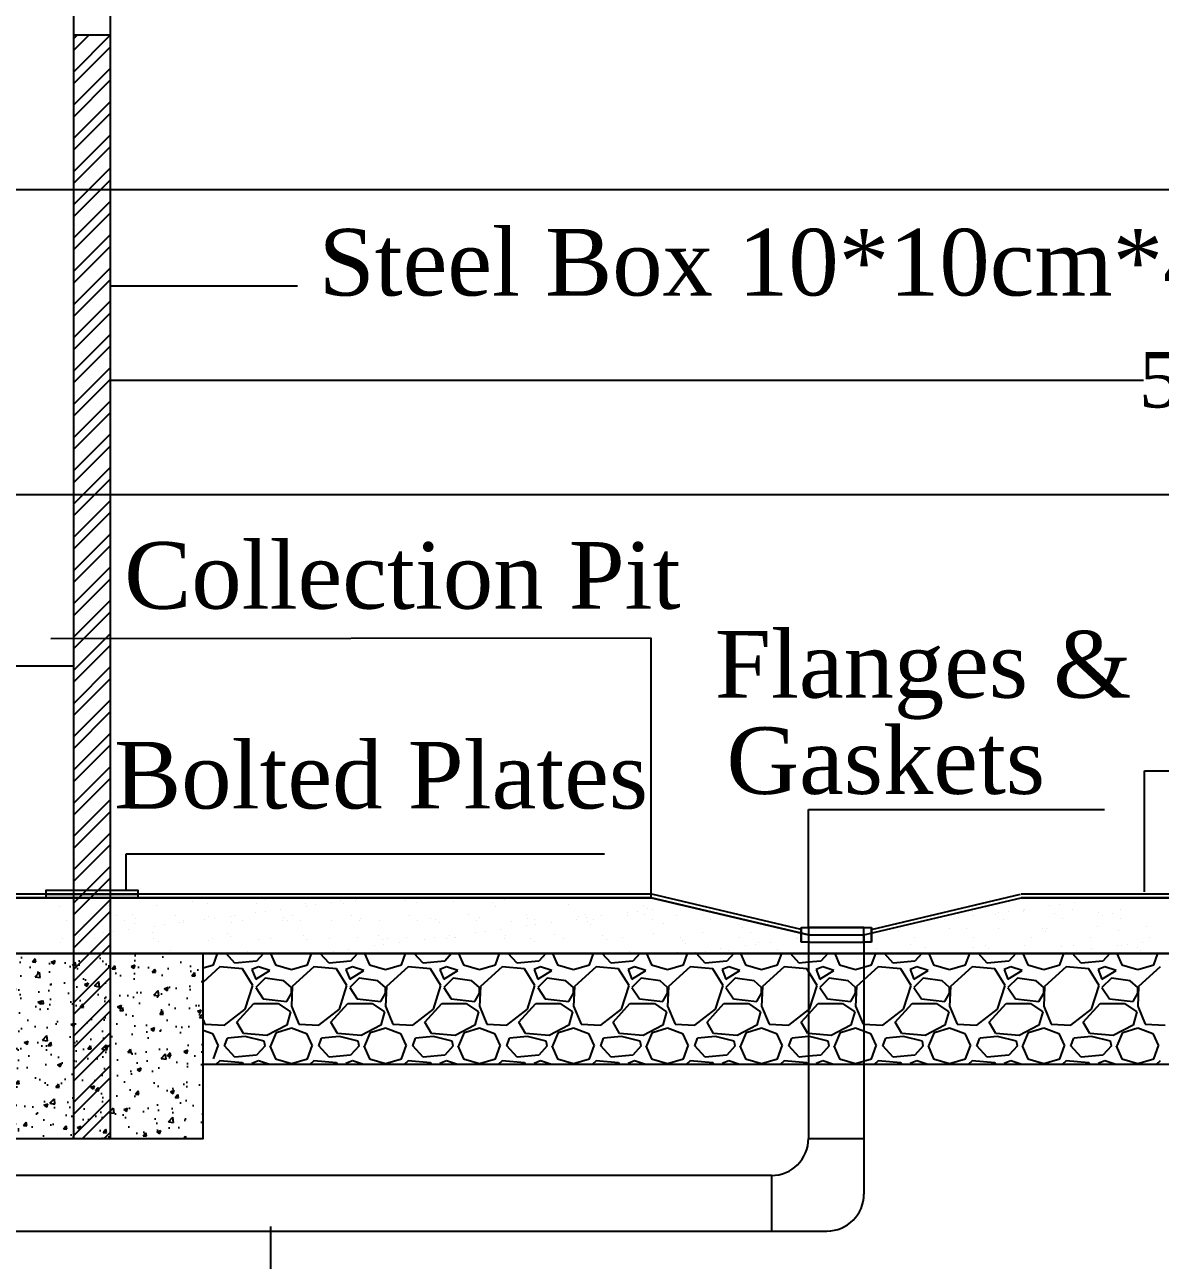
# Model space of a CAD drawing. Header units: centimetres. Extents: x 19229 to 24071, y 9448 to 14021.
# Drawn here: x 21445.8 to 21752.5, y 9727.2 to 10061 of the extents above; entities that cross this region are included whole.
import ezdxf

# ---------------------------------------------------------------- set-up
doc = ezdxf.new("R2010")
doc.units = ezdxf.units.CM
doc.layers.get('0').update_dxf_attribs({"linetype": 'CONTINUOUS'})
doc.layers.get('DEFPOINTS').update_dxf_attribs({"linetype": 'CONTINUOUS'})
doc.styles.add('style2', font='times.ttf', dxfattribs={"height": 15})
doc.styles.add('style3', font='times.ttf', dxfattribs={"height": 25})
doc.dimstyles.get("Standard").update_dxf_attribs({"dimtxt": 15, "dimasz": 0.18, "dimexe": 0.18, "dimexo": 0.0625, "dimgap": 0.09, "dimtad": 0, "dimdec": 0, "dimzin": 0, "dimdsep": 46, "dimtxsty": 'style2', "dimcen": 0.09, "dimadec": 0, "dimazin": 0, "dimtfac": 1, "dimtdec": 0, "dimtofl": 0, "dimtmove": 0, "dimatfit": 3, "dimfxl": 1, "dimtolj": 1, "dimtzin": 0, "dimarcsym": 0})
pattern_1 = [(45, (0, 0), (-4.490128, 4.490128), []), (45, (0, 3.175), (-4.490128, 4.490128), [])]

# ---------------------------------------------------------------- blocks, each defined once
blk = doc.blocks.new('*D22')
at = {"color": 0, "lineweight": -2, "ltscale": 20, "transparency": 16777216}
for p, q in [((20884.07, 10041.3), (20884.07, 9933.95)), ((23244.07, 10041.3), (23244.07, 9933.95)), ((20884.25, 9934.13), (22094.79, 9934.13)), ((23243.89, 9934.13), (22138, 9934.13))]:
    blk.add_line(p, q, dxfattribs=at)
at = {"color": 0, "ltscale": 20, "transparency": 16777216}
for points in [[(20884.25, 9934.16), (20884.25, 9934.1), (20884.07, 9934.13)], [(23243.89, 9934.16), (23243.89, 9934.1), (23244.07, 9934.13)]]:
    blk.add_solid(points, dxfattribs=at)
at = {"layer": 'DEFPOINTS', "color": 0, "ltscale": 20, "transparency": 16777216}
for p in [(20884.07, 10041.36), (23244.07, 10041.36), (23244.07, 9934.13)]:
    blk.add_point(p, dxfattribs=at)
at = {"color": 0, "ltscale": 20, "transparency": 16777216, "insert": (22116.39, 9934.13), "char_height": 15, "attachment_point": 5, "style": 'style2'}
blk.add_mtext('\\A1;2360', dxfattribs=at)
blk = doc.blocks.new('*D25')
at = {"color": 0, "lineweight": -2, "ltscale": 20, "transparency": 16777216}
for p, q in [((21468.94, 9962.82), (21468.94, 9965.18)), ((21469.12, 9965), (21747.92, 9965)), ((22058.27, 9965), (21779.47, 9965)), ((22058.45, 9962.82), (22058.45, 9965.18))]:
    blk.add_line(p, q, dxfattribs=at)
at = {"color": 0, "ltscale": 20, "transparency": 16777216}
for points in [[(21469.12, 9965.03), (21469.12, 9964.97), (21468.94, 9965)], [(22058.27, 9965.03), (22058.27, 9964.97), (22058.45, 9965)]]:
    blk.add_solid(points, dxfattribs=at)
at = {"layer": 'DEFPOINTS', "color": 0, "ltscale": 20, "transparency": 16777216}
for p in [(21468.94, 9962.76), (22058.45, 9965), (22058.45, 9962.76)]:
    blk.add_point(p, dxfattribs=at)
at = {"color": 0, "ltscale": 20, "transparency": 16777216, "insert": (21763.69, 9965), "char_height": 15, "attachment_point": 5, "style": 'style2'}
blk.add_mtext('\\A1;590', dxfattribs=at)
blk = doc.blocks.new('*D26')
at = {"color": 0, "lineweight": -2, "ltscale": 20, "transparency": 16777216}
for p, q in [((20884.07, 9887.78), (20884.07, 9887.9)), ((20884.25, 9887.72), (21156.06, 9887.72)), ((21458.76, 9887.72), (21186.94, 9887.72)), ((21458.94, 9887.78), (21458.94, 9887.9))]:
    blk.add_line(p, q, dxfattribs=at)
at = {"color": 0, "ltscale": 20, "transparency": 16777216}
for points in [[(20884.25, 9887.75), (20884.25, 9887.69), (20884.07, 9887.72)], [(21458.76, 9887.75), (21458.76, 9887.69), (21458.94, 9887.72)]]:
    blk.add_solid(points, dxfattribs=at)
at = {"layer": 'DEFPOINTS', "color": 0, "ltscale": 20, "transparency": 16777216}
for p in [(20884.07, 9887.72), (21458.94, 9887.72), (21458.94, 9887.72)]:
    blk.add_point(p, dxfattribs=at)
at = {"color": 0, "ltscale": 20, "transparency": 16777216, "insert": (21171.5, 9887.72), "char_height": 15, "attachment_point": 5, "style": 'style2'}
blk.add_mtext('\\A1;575', dxfattribs=at)

msp = doc.modelspace()

# ---------------------------------------------------------------- hatches: boundary and pattern name
at = {"ltscale": 20}
h = msp.add_hatch(dxfattribs=at)
h.set_pattern_fill('STEEL', scale=2)
h.set_pattern_definition(pattern_1)
h.paths.add_polyline_path([(22069.45, 10064.13), (22059.45, 10064.13), (22059.45, 9760.13), (22069.45, 9760.13)])
h.paths.add_polyline_path([(21520.45, 9982.72), (22270.27, 9982.72), (22270.27, 10011), (21520.45, 10011)], flags=9)
h = msp.add_hatch(dxfattribs=at)
h.set_pattern_fill('STEEL', scale=2)
h.set_pattern_definition(pattern_1)
h.paths.add_polyline_path([(21468.94, 10058.13), (21458.94, 10058.13), (21458.94, 10016.51), (21468.94, 10016.51)])
h.paths.add_polyline_path([(21468.94, 10016.51), (21458.94, 10016.51), (21458.94, 9760.13), (21468.94, 9760.13)])
at = {"ltscale": 500}
h = msp.add_hatch(dxfattribs=at)
h.set_pattern_fill('CONCRETE_C', scale=1.5, pattern_type=2)
h.set_pattern_definition([(50, (95.5175, 120.007), (10.7589027, -0.941282), [1.125, -12.375]), (355, (95.517, 120.007), (-2.08127, 11.282882), [0.9, -9.9]), (100.4514, (96.414, 119.928), (8.6776407, 10.341593), [0.956103, -10.5171317]), (46.1842, (95.517, 123.007), (16.008616, -2.482785), [1.6875, -18.5625]), (96.6356, (96.852, 122.8), (14.019941, 14.611768), [1.434154, -15.775695]), (351.1842, (95.517, 123.007), (14.019929, 14.611779), [1.35, -14.85]), (21, (97.0175, 122.257), (8.9536058, -6.0392834), [1.125, -12.375]), (326, (97.017, 122.257), (3.64973, 10.8772507), [0.9, -9.9]), (71.4514, (97.764, 121.753), (12.6033394, 4.8379575), [0.956103, -10.5171317]), (37.5, (95.5175, 120.0066), (0.1823978, 4.9934078), [0, -9.78, 0, -10.05, 0, -9.9375]), (7.5, (95.5175, 120.0066), (3.9460431, 5.9161757), [0, -5.73, 0, -9.555, 0, -3.7875]), (327.5, (92.1725, 120.0066), (8.00733654, -0.3383231), [0, -3.75, 0, -11.7, 0, -15.525]), (317.5, (90.6725, 120.0066), (8.7477925, 1.5015747), [0, -4.875, 0, -7.77, 0, -11.025])])
h.paths.add_polyline_path([(21493.94, 9810.13), (21433.94, 9810.13), (21433.94, 9760.13), (21493.94, 9760.13)])

# ---------------------------------------------------------------- linework, layer by layer
at = {"color": 7, "ltscale": 20}
for p, q in [((21468.94, 9810.13), (21468.94, 10058.13)), ((21468.94, 9990.47), (21519.41, 9990.47)), ((21473.15, 9827.13), (21473.15, 9837.03)), ((21473.15, 9837.03), (21602.4, 9837.03)), ((21463.94, 9825.13), (21500.12, 9825.13))]:
    msp.add_line(p, q, dxfattribs=at)
at = {"color": 7}
for p, q in [((20883.07, 10016.51), (23245.07, 10016.51)), ((21614.95, 9895.25), (21452.84, 9895.11)), ((21614.95, 9825.13), (21614.95, 9895.25)), ((21748.19, 9826.72), (21748.19, 9859.45)), ((21748.19, 9859.45), (21979.57, 9859.45)), ((21657.45, 9817.13), (21657.45, 9848.96)), ((21657.45, 9848.96), (21737.39, 9848.96)), ((21614.95, 9826.13), (20883.07, 9826.13)), ((21655.45, 9816.62), (21615.18, 9826.1)), ((21674.45, 9816.62), (21714.73, 9826.1)), ((22445.07, 9826.13), (21714.95, 9826.13)), ((21614.95, 9825.13), (20883.07, 9825.13)), ((21240.07, 9825.13), (21614.95, 9825.13)), ((21614.95, 9825.13), (21240.07, 9825.13)), ((21455.18, 9822.93), (21455.18, 9822.93)), ((21468.48, 9823.1), (21468.48, 9823.1)), ((21481.47, 9823.03), (21481.47, 9823.03)), ((21490.09, 9825.01), (21490.09, 9825.01)), ((21491.02, 9824.15), (21491.02, 9824.15)), ((21495.19, 9823.53), (21495.19, 9823.53)), ((21508.49, 9823.7), (21508.49, 9823.7)), ((21510.71, 9824.56), (21510.71, 9824.56)), ((21521.48, 9823.64), (21521.48, 9823.64)), ((21521.78, 9822.89), (21521.78, 9822.89)), ((21524.42, 9823.24), (21524.42, 9823.24)), ((21528.55, 9823.79), (21528.55, 9823.79)), ((21531.04, 9824.39), (21531.04, 9824.39)), ((21531.98, 9823.53), (21531.98, 9823.53)), ((21535.21, 9824.13), (21535.21, 9824.13)), ((21535.45, 9824.69), (21535.45, 9824.69)), ((21538.1, 9825.04), (21538.1, 9825.04)), ((21548.5, 9824.3), (21548.5, 9824.3)), ((21551.67, 9823.94), (21551.67, 9823.94)), ((21561.5, 9824.24), (21561.5, 9824.24)), ((21572, 9823.76), (21572, 9823.76)), ((21572.93, 9822.91), (21572.93, 9822.91)), ((21575.22, 9824.73), (21575.22, 9824.73)), ((21588.52, 9824.9), (21588.52, 9824.9)), ((21592.62, 9823.31), (21592.62, 9823.31)), ((21601.51, 9824.84), (21601.51, 9824.84)), ((21612.95, 9823.14), (21612.95, 9823.14)), ((21657.45, 9815.13), (21614.95, 9825.13)), ((21614.95, 9825.13), (21657.45, 9815.13)), ((21622.18, 9822.96), (21622.18, 9822.96)), ((21672.45, 9815.13), (21714.95, 9825.13)), ((21672.45, 9815.13), (21714.95, 9825.13)), ((21714.95, 9825.13), (22445.07, 9825.13)), ((22040.07, 9825.13), (21714.95, 9825.13)), ((22040.07, 9825.13), (21714.95, 9825.13)), ((21722.59, 9823.02), (21722.59, 9823.02)), ((21725.23, 9823.37), (21725.23, 9823.37)), ((21729.36, 9823.92), (21729.36, 9823.92)), ((21736.26, 9824.83), (21736.26, 9824.83)), ((21752.02, 9824.87), (21752.02, 9824.87)), ((21470.68, 9820.34), (21470.68, 9820.34)), ((21474.82, 9820.55), (21474.82, 9820.55)), ((21475.75, 9819.69), (21475.75, 9819.69)), ((21486.5, 9820.37), (21486.5, 9820.37)), ((21494.43, 9819.29), (21494.43, 9819.29)), ((21495.44, 9820.1), (21495.44, 9820.1)), ((21497.08, 9819.64), (21497.08, 9819.64)), ((21501.21, 9820.19), (21501.21, 9820.19)), ((21502.32, 9820.4), (21502.32, 9820.4)), ((21508.11, 9821.09), (21508.11, 9821.09)), ((21510.75, 9821.44), (21510.75, 9821.44)), ((21514.88, 9821.99), (21514.88, 9821.99)), ((21515.77, 9819.93), (21515.77, 9819.93)), ((21518.14, 9820.43), (21518.14, 9820.43)), ((21533.96, 9820.46), (21533.96, 9820.46)), ((21536.4, 9819.48), (21536.4, 9819.48)), ((21549.78, 9820.49), (21549.78, 9820.49)), ((21555.37, 9819.54), (21555.37, 9819.54)), ((21556.72, 9819.3), (21556.72, 9819.3)), ((21565.6, 9820.51), (21565.6, 9820.51)), ((21568.67, 9819.71), (21568.67, 9819.71)), ((21581.42, 9820.54), (21581.42, 9820.54)), ((21581.66, 9819.64), (21581.66, 9819.64)), ((21583.56, 9819.18), (21583.56, 9819.18)), ((21594.83, 9819.36), (21594.83, 9819.36)), ((21595.38, 9820.14), (21595.38, 9820.14)), ((21597.24, 9820.57), (21597.24, 9820.57)), ((21597.48, 9819.71), (21597.48, 9819.71)), ((21599.38, 9819.21), (21599.38, 9819.21)), ((21601.61, 9820.25), (21601.61, 9820.25)), ((21608.51, 9821.16), (21608.51, 9821.16)), ((21608.68, 9820.31), (21608.68, 9820.31)), ((21611.15, 9821.51), (21611.15, 9821.51)), ((21613.06, 9820.6), (21613.06, 9820.6)), ((21613.89, 9822.28), (21613.89, 9822.28)), ((21615.2, 9819.24), (21615.2, 9819.24)), ((21615.28, 9822.05), (21615.28, 9822.05)), ((21621.68, 9820.25), (21621.68, 9820.25)), ((21628.88, 9820.63), (21628.88, 9820.63)), ((21631.02, 9819.26), (21631.02, 9819.26)), ((21694.3, 9819.38), (21694.3, 9819.38)), ((21695.24, 9819.42), (21695.24, 9819.42)), ((21697.88, 9819.77), (21697.88, 9819.77)), ((21701.7, 9821.45), (21701.7, 9821.45)), ((21702.01, 9820.32), (21702.01, 9820.32)), ((21707.98, 9820.77), (21707.98, 9820.77)), ((21708.91, 9821.22), (21708.91, 9821.22)), ((21710.12, 9819.41), (21710.12, 9819.41)), ((21711.56, 9821.57), (21711.56, 9821.57)), ((21715.42, 9821.94), (21715.42, 9821.94)), ((21715.49, 9821.44), (21715.49, 9821.44)), ((21715.69, 9822.12), (21715.69, 9822.12)), ((21723.8, 9820.8), (21723.8, 9820.8)), ((21725.94, 9819.44), (21725.94, 9819.44)), ((21728.72, 9822.11), (21728.72, 9822.11)), ((21735.81, 9821.27), (21735.81, 9821.27)), ((21736.75, 9820.41), (21736.75, 9820.41)), ((21739.62, 9820.83), (21739.62, 9820.83)), ((21741.72, 9822.05), (21741.72, 9822.05)), ((21741.76, 9819.47), (21741.76, 9819.47)), ((21457, 9818.95), (21457, 9818.95)), ((21459.54, 9816.09), (21459.54, 9816.09)), ((21461.63, 9817.84), (21461.63, 9817.84)), ((21469.73, 9816.04), (21469.73, 9816.04)), ((21472.82, 9818.98), (21472.82, 9818.98)), ((21473.86, 9816.58), (21473.86, 9816.58)), ((21475.35, 9818.33), (21475.35, 9818.33)), ((21480.76, 9817.49), (21480.76, 9817.49)), ((21483.4, 9817.84), (21483.4, 9817.84)), ((21487.53, 9818.39), (21487.53, 9818.39)), ((21488.64, 9819.01), (21488.64, 9819.01)), ((21488.64, 9818.5), (21488.64, 9818.5)), ((21501.64, 9818.44), (21501.64, 9818.44)), ((21504.46, 9819.03), (21504.46, 9819.03)), ((21515.36, 9818.93), (21515.36, 9818.93)), ((21516.71, 9819.07), (21516.71, 9819.07)), ((21520.28, 9819.06), (21520.28, 9819.06)), ((21528.66, 9819.1), (21528.66, 9819.1)), ((21536.1, 9819.09), (21536.1, 9819.09)), ((21541.65, 9819.04), (21541.65, 9819.04)), ((21551.92, 9819.12), (21551.92, 9819.12)), ((21557.66, 9818.45), (21557.66, 9818.45)), ((21567.74, 9819.15), (21567.74, 9819.15)), ((21570.13, 9816.11), (21570.13, 9816.11)), ((21574.26, 9816.65), (21574.26, 9816.65)), ((21577.35, 9818.86), (21577.35, 9818.86)), ((21581.16, 9817.56), (21581.16, 9817.56)), ((21583.8, 9817.91), (21583.8, 9817.91)), ((21587.93, 9818.45), (21587.93, 9818.45)), ((21597.68, 9818.68), (21597.68, 9818.68)), ((21598.61, 9817.82), (21598.61, 9817.82)), ((21618.31, 9818.23), (21618.31, 9818.23)), ((21638.63, 9818.06), (21638.63, 9818.06)), ((21639.57, 9817.2), (21639.57, 9817.2)), ((21655.45, 9817.13), (21655.45, 9813.13)), ((21655.45, 9813.13), (21655.45, 9817.13)), ((21655.45, 9817.13), (21674.45, 9817.13)), ((21657.45, 9817.13), (21672.45, 9817.13)), ((21657.45, 9817.13), (21672.45, 9817.13)), ((21672.45, 9817.13), (21657.45, 9817.13)), ((21657.45, 9817.13), (21657.45, 9813.13)), ((21672.45, 9813.13), (21672.45, 9817.13)), ((21674.45, 9813.13), (21674.45, 9817.13)), ((21674.45, 9817.13), (21674.45, 9813.13)), ((21680.52, 9816.58), (21680.52, 9816.58)), ((21681.86, 9816.25), (21681.86, 9816.25)), ((21688.34, 9818.52), (21688.34, 9818.52)), ((21695.58, 9816.75), (21695.58, 9816.75)), ((21700.21, 9816.98), (21700.21, 9816.98)), ((21708.87, 9816.92), (21708.87, 9816.92)), ((21720.54, 9816.81), (21720.54, 9816.81)), ((21721.48, 9815.95), (21721.48, 9815.95)), ((21721.87, 9816.86), (21721.87, 9816.86)), ((21735.59, 9817.35), (21735.59, 9817.35)), ((21741.17, 9816.36), (21741.17, 9816.36)), ((21748.89, 9817.52), (21748.89, 9817.52)), ((21455.5, 9813.14), (21455.5, 9813.14)), ((21456.05, 9814.24), (21456.05, 9814.24)), ((21460.18, 9814.78), (21460.18, 9814.78)), ((21460.48, 9815.24), (21460.48, 9815.24)), ((21464.71, 9814.04), (21464.71, 9814.04)), ((21467.08, 9815.69), (21467.08, 9815.69)), ((21468.8, 9813.31), (21468.8, 9813.31)), ((21480.17, 9815.64), (21480.17, 9815.64)), ((21480.53, 9814.06), (21480.53, 9814.06)), ((21481.79, 9813.25), (21481.79, 9813.25)), ((21495.51, 9813.74), (21495.51, 9813.74)), ((21496.35, 9814.09), (21496.35, 9814.09)), ((21500.5, 9815.47), (21500.5, 9815.47)), ((21501.44, 9814.61), (21501.44, 9814.61)), ((21508.81, 9813.91), (21508.81, 9813.91)), ((21512.17, 9814.12), (21512.17, 9814.12)), ((21521.13, 9815.02), (21521.13, 9815.02)), ((21521.8, 9813.85), (21521.8, 9813.85)), ((21527.99, 9814.15), (21527.99, 9814.15)), ((21535.53, 9814.34), (21535.53, 9814.34)), ((21541.45, 9814.85), (21541.45, 9814.85)), ((21542.39, 9813.99), (21542.39, 9813.99)), ((21542.78, 9812.51), (21542.78, 9812.51)), ((21543.81, 9814.18), (21543.81, 9814.18)), ((21546.91, 9813.05), (21546.91, 9813.05)), ((21548.82, 9814.51), (21548.82, 9814.51)), ((21553.81, 9813.96), (21553.81, 9813.96)), ((21556.46, 9814.31), (21556.46, 9814.31)), ((21559.63, 9814.21), (21559.63, 9814.21)), ((21560.59, 9814.85), (21560.59, 9814.85)), ((21561.82, 9814.45), (21561.82, 9814.45)), ((21562.08, 9814.4), (21562.08, 9814.4)), ((21567.49, 9815.76), (21567.49, 9815.76)), ((21575.45, 9814.24), (21575.45, 9814.24)), ((21575.54, 9814.94), (21575.54, 9814.94)), ((21582.41, 9814.22), (21582.41, 9814.22)), ((21583.34, 9813.36), (21583.34, 9813.36)), ((21588.84, 9815.11), (21588.84, 9815.11)), ((21591.27, 9814.27), (21591.27, 9814.27)), ((21601.83, 9815.05), (21601.83, 9815.05)), ((21603.03, 9813.77), (21603.03, 9813.77)), ((21607.09, 9814.29), (21607.09, 9814.29)), ((21615.55, 9815.54), (21615.55, 9815.54)), ((21622.91, 9814.32), (21622.91, 9814.32)), ((21623.36, 9813.6), (21623.36, 9813.6)), ((21624.3, 9812.74), (21624.3, 9812.74)), ((21628.85, 9815.71), (21628.85, 9815.71)), ((21638.73, 9814.35), (21638.73, 9814.35)), ((21641.84, 9815.65), (21641.84, 9815.65)), ((21643.19, 9812.57), (21643.19, 9812.57)), ((21643.99, 9813.15), (21643.99, 9813.15)), ((21647.31, 9813.12), (21647.31, 9813.12)), ((21654.22, 9814.02), (21654.22, 9814.02)), ((21654.55, 9814.38), (21654.55, 9814.38)), ((21657.45, 9813.13), (21655.45, 9813.13)), ((21657.45, 9815.13), (21657.45, 9760.13)), ((21657.45, 9815.13), (21672.45, 9815.13)), ((21657.45, 9815.13), (21672.45, 9815.13)), ((21657.45, 9813.13), (21672.45, 9813.13)), ((21672.45, 9815.13), (21672.45, 9745.13)), ((21674.45, 9813.13), (21672.45, 9813.13)), ((21684.94, 9812.53), (21684.94, 9812.53)), ((21686.19, 9814.44), (21686.19, 9814.44)), ((21702.01, 9814.47), (21702.01, 9814.47)), ((21717.83, 9814.5), (21717.83, 9814.5)), ((21733.65, 9814.52), (21733.65, 9814.52)), ((21743.59, 9812.64), (21743.59, 9812.64)), ((21747.72, 9813.18), (21747.72, 9813.18)), ((21749.47, 9814.55), (21749.47, 9814.55)), ((22040.07, 9810.13), (21215.07, 9810.13)), ((21240.07, 9810.13), (22445.07, 9810.13)), ((22040.07, 9810.13), (21240.07, 9810.13)), ((21464.9, 9811.19), (21464.9, 9811.19)), ((21485.23, 9811.01), (21485.23, 9811.01)), ((21486.16, 9810.15), (21486.16, 9810.15)), ((21496.71, 9807.02), (21497.82, 9810.13)), ((21502.55, 9807.53), (21500.17, 9810.13)), ((21505.85, 9810.56), (21505.85, 9810.56)), ((21510.27, 9810.13), (21508.39, 9808.04)), ((21512.14, 9810.13), (21513.47, 9807.02)), ((21522.11, 9807.02), (21523.22, 9810.13)), ((21527.95, 9807.53), (21525.57, 9810.13)), ((21526.18, 9810.39), (21526.18, 9810.39)), ((21526.46, 9810.36), (21526.46, 9810.36)), ((21529.11, 9810.71), (21529.11, 9810.71)), ((21533.24, 9811.25), (21533.24, 9811.25)), ((21535.67, 9810.13), (21533.79, 9808.04)), ((21537.54, 9810.13), (21538.87, 9807.02)), ((21540.14, 9812.16), (21540.14, 9812.16)), ((21547.51, 9807.02), (21548.62, 9810.13)), ((21553.35, 9807.53), (21550.97, 9810.13)), ((21561.07, 9810.13), (21559.19, 9808.04)), ((21562.94, 9810.13), (21564.27, 9807.02)), ((21572.91, 9807.02), (21574.02, 9810.13)), ((21578.75, 9807.53), (21576.37, 9810.13)), ((21586.47, 9810.13), (21584.59, 9808.04)), ((21588.34, 9810.13), (21589.67, 9807.02)), ((21595.7, 9810.35), (21595.7, 9810.35)), ((21598.31, 9807.02), (21599.42, 9810.13)), ((21604.15, 9807.53), (21601.77, 9810.13)), ((21609, 9810.52), (21609, 9810.52)), ((21611.87, 9810.13), (21609.99, 9808.04)), ((21613.74, 9810.13), (21615.07, 9807.02)), ((21622, 9810.46), (21622, 9810.46)), ((21623.71, 9807.02), (21624.82, 9810.13)), ((21626.87, 9810.42), (21626.87, 9810.42)), ((21629.55, 9807.53), (21627.17, 9810.13)), ((21629.51, 9810.77), (21629.51, 9810.77)), ((21633.64, 9811.32), (21633.64, 9811.32)), ((21637.27, 9810.13), (21635.39, 9808.04)), ((21635.72, 9810.95), (21635.72, 9810.95)), ((21639.14, 9810.13), (21640.47, 9807.02)), ((21640.54, 9812.22), (21640.54, 9812.22)), ((21649.01, 9811.12), (21649.01, 9811.12)), ((21649.11, 9807.02), (21650.22, 9810.13)), ((21654.95, 9807.53), (21652.57, 9810.13)), ((21662.67, 9810.13), (21660.79, 9808.04)), ((21664.54, 9810.13), (21665.87, 9807.02)), ((21674.51, 9807.02), (21675.62, 9810.13)), ((21675.73, 9811.55), (21675.73, 9811.55)), ((21680.35, 9807.53), (21677.97, 9810.13)), ((21688.07, 9810.13), (21686.19, 9808.04)), ((21689.03, 9811.72), (21689.03, 9811.72)), ((21689.94, 9810.13), (21691.27, 9807.02)), ((21699.91, 9807.02), (21701.02, 9810.13)), ((21702.02, 9811.66), (21702.02, 9811.66)), ((21705.75, 9807.53), (21703.37, 9810.13)), ((21705.27, 9812.35), (21705.27, 9812.35)), ((21706.21, 9811.49), (21706.21, 9811.49)), ((21713.47, 9810.13), (21711.59, 9808.04)), ((21715.34, 9810.13), (21716.67, 9807.02)), ((21715.74, 9812.15), (21715.74, 9812.15)), ((21725.31, 9807.02), (21726.42, 9810.13)), ((21725.9, 9811.9), (21725.9, 9811.9)), ((21727.27, 9810.49), (21727.27, 9810.49)), ((21731.15, 9807.53), (21728.77, 9810.13)), ((21729.04, 9812.32), (21729.04, 9812.32)), ((21729.91, 9810.84), (21729.91, 9810.84)), ((21734.04, 9811.38), (21734.04, 9811.38)), ((21738.87, 9810.13), (21736.99, 9808.04)), ((21740.74, 9810.13), (21742.07, 9807.02)), ((21740.94, 9812.29), (21740.94, 9812.29)), ((21742.04, 9812.26), (21742.04, 9812.26)), ((21746.22, 9811.73), (21746.22, 9811.73)), ((21747.16, 9810.87), (21747.16, 9810.87)), ((21750.71, 9807.02), (21751.82, 9810.13)), ((21493.94, 9806.21), (21496.71, 9807.02)), ((21498.49, 9806.51), (21493.94, 9802.36)), ((21504.58, 9806), (21498.49, 9806.51)), ((21508.39, 9808.04), (21502.55, 9807.53)), ((21507.38, 9801.43), (21504.58, 9806)), ((21508.9, 9806.51), (21507.12, 9805.75)), ((21511.95, 9805.5), (21508.9, 9806.51)), ((21513.47, 9807.02), (21517.79, 9805.75)), ((21517.79, 9805.75), (21522.11, 9807.02)), ((21523.89, 9806.51), (21518.04, 9801.18)), ((21529.98, 9806), (21523.89, 9806.51)), ((21533.79, 9808.04), (21527.95, 9807.53)), ((21532.78, 9801.43), (21529.98, 9806)), ((21534.3, 9806.51), (21532.52, 9805.75)), ((21537.35, 9805.5), (21534.3, 9806.51)), ((21538.87, 9807.02), (21543.19, 9805.75)), ((21543.19, 9805.75), (21547.51, 9807.02)), ((21549.29, 9806.51), (21543.44, 9801.18)), ((21555.38, 9806), (21549.29, 9806.51)), ((21559.19, 9808.04), (21553.35, 9807.53)), ((21558.18, 9801.43), (21555.38, 9806)), ((21559.7, 9806.51), (21557.92, 9805.75)), ((21562.75, 9805.5), (21559.7, 9806.51)), ((21564.27, 9807.02), (21568.59, 9805.75)), ((21568.59, 9805.75), (21572.91, 9807.02)), ((21574.69, 9806.51), (21568.84, 9801.18)), ((21580.78, 9806), (21574.69, 9806.51)), ((21584.59, 9808.04), (21578.75, 9807.53)), ((21583.58, 9801.43), (21580.78, 9806)), ((21585.1, 9806.51), (21583.32, 9805.75)), ((21588.15, 9805.5), (21585.1, 9806.51)), ((21589.67, 9807.02), (21593.99, 9805.75)), ((21593.99, 9805.75), (21598.31, 9807.02)), ((21600.09, 9806.51), (21594.24, 9801.18)), ((21606.18, 9806), (21600.09, 9806.51)), ((21609.99, 9808.04), (21604.15, 9807.53)), ((21608.98, 9801.43), (21606.18, 9806)), ((21610.5, 9806.51), (21608.72, 9805.75)), ((21613.55, 9805.5), (21610.5, 9806.51)), ((21615.07, 9807.02), (21619.39, 9805.75)), ((21619.39, 9805.75), (21623.71, 9807.02)), ((21625.49, 9806.51), (21619.64, 9801.18)), ((21631.58, 9806), (21625.49, 9806.51)), ((21635.39, 9808.04), (21629.55, 9807.53)), ((21634.38, 9801.43), (21631.58, 9806)), ((21635.9, 9806.51), (21634.12, 9805.75)), ((21638.95, 9805.5), (21635.9, 9806.51)), ((21640.47, 9807.02), (21644.79, 9805.75)), ((21644.79, 9805.75), (21649.11, 9807.02)), ((21650.89, 9806.51), (21645.04, 9801.18)), ((21656.98, 9806), (21650.89, 9806.51)), ((21657.45, 9807.75), (21654.95, 9807.53)), ((21657.45, 9805.23), (21656.98, 9806)), ((21660.79, 9808.04), (21657.45, 9807.75)), ((21661.3, 9806.51), (21659.52, 9805.75)), ((21664.35, 9805.5), (21661.3, 9806.51)), ((21665.87, 9807.02), (21670.19, 9805.75)), ((21670.19, 9805.75), (21674.51, 9807.02)), ((21676.29, 9806.51), (21670.44, 9801.18)), ((21682.38, 9806), (21676.29, 9806.51)), ((21686.19, 9808.04), (21680.35, 9807.53)), ((21685.18, 9801.43), (21682.38, 9806)), ((21686.7, 9806.51), (21684.92, 9805.75)), ((21689.75, 9805.5), (21686.7, 9806.51)), ((21691.27, 9807.02), (21695.59, 9805.75)), ((21695.59, 9805.75), (21699.91, 9807.02)), ((21701.69, 9806.51), (21695.84, 9801.18)), ((21707.78, 9806), (21701.69, 9806.51)), ((21711.59, 9808.04), (21705.75, 9807.53)), ((21710.58, 9801.43), (21707.78, 9806)), ((21712.1, 9806.51), (21710.32, 9805.75)), ((21715.15, 9805.5), (21712.1, 9806.51)), ((21716.67, 9807.02), (21720.99, 9805.75)), ((21720.99, 9805.75), (21725.31, 9807.02)), ((21727.09, 9806.51), (21721.24, 9801.18)), ((21733.18, 9806), (21727.09, 9806.51)), ((21736.99, 9808.04), (21731.15, 9807.53)), ((21735.98, 9801.43), (21733.18, 9806)), ((21737.5, 9806.51), (21735.72, 9805.75)), ((21740.55, 9805.5), (21737.5, 9806.51)), ((21742.07, 9807.02), (21746.39, 9805.75)), ((21746.39, 9805.75), (21750.71, 9807.02)), ((21752.49, 9806.51), (21746.64, 9801.18)), ((21507.12, 9805.75), (21508.14, 9803.21)), ((21508.14, 9803.21), (21511.95, 9805.5)), ((21510.68, 9803.46), (21508.14, 9800.92)), ((21515.76, 9802.7), (21510.68, 9803.46)), ((21517.79, 9800.92), (21515.76, 9802.7)), ((21532.52, 9805.75), (21533.54, 9803.21)), ((21533.54, 9803.21), (21537.35, 9805.5)), ((21536.08, 9803.46), (21533.54, 9800.92)), ((21541.16, 9802.7), (21536.08, 9803.46)), ((21543.19, 9800.92), (21541.16, 9802.7)), ((21557.92, 9805.75), (21558.94, 9803.21)), ((21558.94, 9803.21), (21562.75, 9805.5)), ((21561.48, 9803.46), (21558.94, 9800.92)), ((21566.56, 9802.7), (21561.48, 9803.46)), ((21568.59, 9800.92), (21566.56, 9802.7)), ((21583.32, 9805.75), (21584.34, 9803.21)), ((21584.34, 9803.21), (21588.15, 9805.5)), ((21586.88, 9803.46), (21584.34, 9800.92)), ((21591.96, 9802.7), (21586.88, 9803.46)), ((21593.99, 9800.92), (21591.96, 9802.7)), ((21608.72, 9805.75), (21609.74, 9803.21)), ((21609.74, 9803.21), (21613.55, 9805.5)), ((21612.28, 9803.46), (21609.74, 9800.92)), ((21617.36, 9802.7), (21612.28, 9803.46)), ((21619.39, 9800.92), (21617.36, 9802.7)), ((21634.12, 9805.75), (21635.14, 9803.21)), ((21635.14, 9803.21), (21638.95, 9805.5)), ((21637.68, 9803.46), (21635.14, 9800.92)), ((21642.76, 9802.7), (21637.68, 9803.46)), ((21644.79, 9800.92), (21642.76, 9802.7)), ((21659.78, 9801.43), (21657.45, 9805.23)), ((21659.52, 9805.75), (21660.54, 9803.21)), ((21660.54, 9803.21), (21664.35, 9805.5)), ((21663.08, 9803.46), (21660.54, 9800.92)), ((21668.16, 9802.7), (21663.08, 9803.46)), ((21670.19, 9800.92), (21668.16, 9802.7)), ((21684.92, 9805.75), (21685.94, 9803.21)), ((21685.94, 9803.21), (21689.75, 9805.5)), ((21688.48, 9803.46), (21685.94, 9800.92)), ((21693.56, 9802.7), (21688.48, 9803.46)), ((21695.59, 9800.92), (21693.56, 9802.7)), ((21710.32, 9805.75), (21711.34, 9803.21)), ((21711.34, 9803.21), (21715.15, 9805.5)), ((21713.88, 9803.46), (21711.34, 9800.92)), ((21718.96, 9802.7), (21713.88, 9803.46)), ((21720.99, 9800.92), (21718.96, 9802.7)), ((21735.72, 9805.75), (21736.74, 9803.21)), ((21736.74, 9803.21), (21740.55, 9805.5)), ((21739.28, 9803.46), (21736.74, 9800.92)), ((21744.36, 9802.7), (21739.28, 9803.46)), ((21746.39, 9800.92), (21744.36, 9802.7)), ((21505.34, 9795.08), (21507.38, 9801.43)), ((21508.14, 9800.92), (21510.17, 9797.88)), ((21516.52, 9797.11), (21517.79, 9799.4)), ((21518.04, 9801.18), (21517.79, 9795.84)), ((21517.79, 9799.4), (21517.79, 9800.92)), ((21530.74, 9795.08), (21532.78, 9801.43)), ((21533.54, 9800.92), (21535.57, 9797.88)), ((21541.92, 9797.11), (21543.19, 9799.4)), ((21543.44, 9801.18), (21543.19, 9795.84)), ((21543.19, 9799.4), (21543.19, 9800.92)), ((21556.14, 9795.08), (21558.18, 9801.43)), ((21558.94, 9800.92), (21560.97, 9797.88)), ((21567.32, 9797.11), (21568.59, 9799.4)), ((21568.84, 9801.18), (21568.59, 9795.84)), ((21568.59, 9799.4), (21568.59, 9800.92)), ((21581.54, 9795.08), (21583.58, 9801.43)), ((21584.34, 9800.92), (21586.37, 9797.88)), ((21592.72, 9797.11), (21593.99, 9799.4)), ((21594.24, 9801.18), (21593.99, 9795.84)), ((21593.99, 9799.4), (21593.99, 9800.92)), ((21606.94, 9795.08), (21608.98, 9801.43)), ((21609.74, 9800.92), (21611.77, 9797.88)), ((21618.12, 9797.11), (21619.39, 9799.4)), ((21619.64, 9801.18), (21619.39, 9795.84)), ((21619.39, 9799.4), (21619.39, 9800.92)), ((21632.34, 9795.08), (21634.38, 9801.43)), ((21635.14, 9800.92), (21637.17, 9797.88)), ((21643.52, 9797.11), (21644.79, 9799.4)), ((21645.04, 9801.18), (21644.79, 9795.84)), ((21644.79, 9799.4), (21644.79, 9800.92)), ((21657.74, 9795.08), (21659.78, 9801.43)), ((21660.54, 9800.92), (21662.57, 9797.88)), ((21668.92, 9797.11), (21670.19, 9799.4)), ((21670.44, 9801.18), (21670.19, 9795.84)), ((21670.19, 9799.4), (21670.19, 9800.92)), ((21683.14, 9795.08), (21685.18, 9801.43)), ((21685.94, 9800.92), (21687.97, 9797.88)), ((21694.32, 9797.11), (21695.59, 9799.4)), ((21695.84, 9801.18), (21695.59, 9795.84)), ((21695.59, 9799.4), (21695.59, 9800.92)), ((21708.54, 9795.08), (21710.58, 9801.43)), ((21711.34, 9800.92), (21713.37, 9797.88)), ((21719.72, 9797.11), (21720.99, 9799.4)), ((21721.24, 9801.18), (21720.99, 9795.84)), ((21720.99, 9799.4), (21720.99, 9800.92)), ((21733.94, 9795.08), (21735.98, 9801.43)), ((21736.74, 9800.92), (21738.77, 9797.88)), ((21745.12, 9797.11), (21746.39, 9799.4)), ((21746.64, 9801.18), (21746.39, 9795.84)), ((21746.39, 9799.4), (21746.39, 9800.92)), ((21503.06, 9791.53), (21507.63, 9796.61)), ((21507.63, 9796.61), (21514.23, 9796.61)), ((21510.17, 9797.88), (21516.52, 9797.11)), ((21514.23, 9796.61), (21517.54, 9794.32)), ((21517.79, 9795.84), (21519.82, 9791.02)), ((21528.46, 9791.53), (21533.03, 9796.61)), ((21533.03, 9796.61), (21539.63, 9796.61)), ((21535.57, 9797.88), (21541.92, 9797.11)), ((21539.63, 9796.61), (21542.94, 9794.32)), ((21543.19, 9795.84), (21545.22, 9791.02)), ((21553.86, 9791.53), (21558.43, 9796.61)), ((21558.43, 9796.61), (21565.03, 9796.61)), ((21560.97, 9797.88), (21567.32, 9797.11)), ((21565.03, 9796.61), (21568.34, 9794.32)), ((21568.59, 9795.84), (21570.62, 9791.02)), ((21579.26, 9791.53), (21583.83, 9796.61)), ((21583.83, 9796.61), (21590.43, 9796.61)), ((21586.37, 9797.88), (21592.72, 9797.11)), ((21590.43, 9796.61), (21593.74, 9794.32)), ((21593.99, 9795.84), (21596.02, 9791.02)), ((21604.66, 9791.53), (21609.23, 9796.61)), ((21609.23, 9796.61), (21615.83, 9796.61)), ((21611.77, 9797.88), (21618.12, 9797.11)), ((21615.83, 9796.61), (21619.14, 9794.32)), ((21619.39, 9795.84), (21621.42, 9791.02)), ((21630.06, 9791.53), (21634.63, 9796.61)), ((21634.63, 9796.61), (21641.23, 9796.61)), ((21637.17, 9797.88), (21643.52, 9797.11)), ((21641.23, 9796.61), (21644.54, 9794.32)), ((21644.79, 9795.84), (21646.82, 9791.02)), ((21657.45, 9793.75), (21660.03, 9796.61)), ((21660.03, 9796.61), (21666.63, 9796.61)), ((21662.57, 9797.88), (21668.92, 9797.11)), ((21666.63, 9796.61), (21669.94, 9794.32)), ((21670.19, 9795.84), (21672.22, 9791.02)), ((21680.86, 9791.53), (21685.43, 9796.61)), ((21685.43, 9796.61), (21692.03, 9796.61)), ((21687.97, 9797.88), (21694.32, 9797.11)), ((21692.03, 9796.61), (21695.34, 9794.32)), ((21695.59, 9795.84), (21697.62, 9791.02)), ((21706.26, 9791.53), (21710.83, 9796.61)), ((21710.83, 9796.61), (21717.43, 9796.61)), ((21713.37, 9797.88), (21719.72, 9797.11)), ((21717.43, 9796.61), (21720.74, 9794.32)), ((21720.99, 9795.84), (21723.02, 9791.02)), ((21731.66, 9791.53), (21736.23, 9796.61)), ((21736.23, 9796.61), (21742.83, 9796.61)), ((21738.77, 9797.88), (21745.12, 9797.11)), ((21742.83, 9796.61), (21746.14, 9794.32)), ((21746.39, 9795.84), (21748.42, 9791.02)), ((21499.76, 9790.76), (21505.34, 9795.08)), ((21517.54, 9794.32), (21516.52, 9790.76)), ((21525.16, 9790.76), (21530.74, 9795.08)), ((21542.94, 9794.32), (21541.92, 9790.76)), ((21550.56, 9790.76), (21556.14, 9795.08)), ((21568.34, 9794.32), (21567.32, 9790.76)), ((21575.96, 9790.76), (21581.54, 9795.08)), ((21593.74, 9794.32), (21592.72, 9790.76)), ((21601.36, 9790.76), (21606.94, 9795.08)), ((21619.14, 9794.32), (21618.12, 9790.76)), ((21626.76, 9790.76), (21632.34, 9795.08)), ((21644.54, 9794.32), (21643.52, 9790.76)), ((21652.16, 9790.76), (21657.45, 9794.86)), ((21655.46, 9791.53), (21657.45, 9793.75)), ((21657.45, 9794.86), (21657.74, 9795.08)), ((21669.94, 9794.32), (21668.92, 9790.76)), ((21677.56, 9790.76), (21683.14, 9795.08)), ((21695.34, 9794.32), (21694.32, 9790.76)), ((21702.96, 9790.76), (21708.54, 9795.08)), ((21720.74, 9794.32), (21719.72, 9790.76)), ((21728.36, 9790.76), (21733.94, 9795.08)), ((21746.14, 9794.32), (21745.12, 9790.76)), ((21493.94, 9792.17), (21494.42, 9791.02)), ((21493.94, 9789.42), (21496.45, 9788.48)), ((21494.42, 9791.02), (21499.76, 9790.76)), ((21504.84, 9788.48), (21503.06, 9791.53)), ((21516.52, 9790.76), (21511.19, 9787.97)), ((21513.73, 9788.73), (21517.79, 9790)), ((21517.79, 9790), (21521.85, 9788.48)), ((21519.82, 9791.02), (21525.16, 9790.76)), ((21530.24, 9788.48), (21528.46, 9791.53)), ((21541.92, 9790.76), (21536.59, 9787.97)), ((21539.13, 9788.73), (21543.19, 9790)), ((21543.19, 9790), (21547.25, 9788.48)), ((21545.22, 9791.02), (21550.56, 9790.76)), ((21555.64, 9788.48), (21553.86, 9791.53)), ((21567.32, 9790.76), (21561.99, 9787.97)), ((21564.53, 9788.73), (21568.59, 9790)), ((21568.59, 9790), (21572.65, 9788.48)), ((21570.62, 9791.02), (21575.96, 9790.76)), ((21581.04, 9788.48), (21579.26, 9791.53)), ((21592.72, 9790.76), (21587.39, 9787.97)), ((21589.93, 9788.73), (21593.99, 9790)), ((21593.99, 9790), (21598.05, 9788.48)), ((21596.02, 9791.02), (21601.36, 9790.76)), ((21606.44, 9788.48), (21604.66, 9791.53)), ((21618.12, 9790.76), (21612.79, 9787.97)), ((21615.33, 9788.73), (21619.39, 9790)), ((21619.39, 9790), (21623.45, 9788.48)), ((21621.42, 9791.02), (21626.76, 9790.76)), ((21631.84, 9788.48), (21630.06, 9791.53)), ((21643.52, 9790.76), (21638.19, 9787.97)), ((21640.73, 9788.73), (21644.79, 9790)), ((21644.79, 9790), (21648.85, 9788.48)), ((21646.82, 9791.02), (21652.16, 9790.76)), ((21657.24, 9788.48), (21655.46, 9791.53)), ((21668.92, 9790.76), (21663.59, 9787.97)), ((21666.13, 9788.73), (21670.19, 9790)), ((21670.19, 9790), (21674.25, 9788.48)), ((21672.22, 9791.02), (21677.56, 9790.76)), ((21682.64, 9788.48), (21680.86, 9791.53)), ((21694.32, 9790.76), (21688.99, 9787.97)), ((21691.53, 9788.73), (21695.59, 9790)), ((21695.59, 9790), (21699.65, 9788.48)), ((21697.62, 9791.02), (21702.96, 9790.76)), ((21708.04, 9788.48), (21706.26, 9791.53)), ((21719.72, 9790.76), (21714.39, 9787.97)), ((21716.93, 9788.73), (21720.99, 9790)), ((21720.99, 9790), (21725.05, 9788.48)), ((21723.02, 9791.02), (21728.36, 9790.76)), ((21733.44, 9788.48), (21731.66, 9791.53)), ((21745.12, 9790.76), (21739.79, 9787.97)), ((21742.33, 9788.73), (21746.39, 9790)), ((21746.39, 9790), (21750.45, 9788.48)), ((21748.42, 9791.02), (21753.76, 9790.76)), ((21496.45, 9788.48), (21497.98, 9785.18)), ((21499.76, 9785.18), (21500.52, 9787.21)), ((21505.34, 9787.72), (21500.52, 9787.21)), ((21511.19, 9787.97), (21504.84, 9788.48)), ((21510.42, 9786.45), (21505.34, 9787.72)), ((21510.68, 9785.18), (21510.42, 9786.45)), ((21512.2, 9785.18), (21513.73, 9788.73)), ((21521.85, 9788.48), (21523.38, 9785.18)), ((21525.16, 9785.18), (21525.92, 9787.21)), ((21530.74, 9787.72), (21525.92, 9787.21)), ((21536.59, 9787.97), (21530.24, 9788.48)), ((21535.82, 9786.45), (21530.74, 9787.72)), ((21536.08, 9785.18), (21535.82, 9786.45)), ((21537.6, 9785.18), (21539.13, 9788.73)), ((21547.25, 9788.48), (21548.78, 9785.18)), ((21550.56, 9785.18), (21551.32, 9787.21)), ((21556.14, 9787.72), (21551.32, 9787.21)), ((21561.99, 9787.97), (21555.64, 9788.48)), ((21561.22, 9786.45), (21556.14, 9787.72)), ((21561.48, 9785.18), (21561.22, 9786.45)), ((21563, 9785.18), (21564.53, 9788.73)), ((21572.65, 9788.48), (21574.18, 9785.18)), ((21575.96, 9785.18), (21576.72, 9787.21)), ((21581.54, 9787.72), (21576.72, 9787.21)), ((21587.39, 9787.97), (21581.04, 9788.48)), ((21586.62, 9786.45), (21581.54, 9787.72)), ((21586.88, 9785.18), (21586.62, 9786.45)), ((21588.4, 9785.18), (21589.93, 9788.73)), ((21598.05, 9788.48), (21599.58, 9785.18)), ((21601.36, 9785.18), (21602.12, 9787.21)), ((21606.94, 9787.72), (21602.12, 9787.21)), ((21612.79, 9787.97), (21606.44, 9788.48)), ((21612.02, 9786.45), (21606.94, 9787.72)), ((21612.28, 9785.18), (21612.02, 9786.45)), ((21613.8, 9785.18), (21615.33, 9788.73)), ((21623.45, 9788.48), (21624.98, 9785.18)), ((21626.76, 9785.18), (21627.52, 9787.21)), ((21632.34, 9787.72), (21627.52, 9787.21)), ((21638.19, 9787.97), (21631.84, 9788.48)), ((21637.42, 9786.45), (21632.34, 9787.72)), ((21637.68, 9785.18), (21637.42, 9786.45)), ((21639.2, 9785.18), (21640.73, 9788.73)), ((21648.85, 9788.48), (21650.38, 9785.18)), ((21652.16, 9785.18), (21652.92, 9787.21)), ((21657.45, 9787.69), (21652.92, 9787.21)), ((21657.45, 9788.46), (21657.24, 9788.48)), ((21663.59, 9787.97), (21657.45, 9788.46)), ((21657.74, 9787.72), (21657.45, 9787.69)), ((21662.82, 9786.45), (21657.74, 9787.72)), ((21663.08, 9785.18), (21662.82, 9786.45)), ((21664.6, 9785.18), (21666.13, 9788.73)), ((21674.25, 9788.48), (21675.78, 9785.18)), ((21677.56, 9785.18), (21678.32, 9787.21)), ((21683.14, 9787.72), (21678.32, 9787.21)), ((21688.99, 9787.97), (21682.64, 9788.48)), ((21688.22, 9786.45), (21683.14, 9787.72)), ((21688.48, 9785.18), (21688.22, 9786.45)), ((21690, 9785.18), (21691.53, 9788.73)), ((21699.65, 9788.48), (21701.18, 9785.18)), ((21702.96, 9785.18), (21703.72, 9787.21)), ((21708.54, 9787.72), (21703.72, 9787.21)), ((21714.39, 9787.97), (21708.04, 9788.48)), ((21713.62, 9786.45), (21708.54, 9787.72)), ((21713.88, 9785.18), (21713.62, 9786.45)), ((21715.4, 9785.18), (21716.93, 9788.73)), ((21725.05, 9788.48), (21726.58, 9785.18)), ((21728.36, 9785.18), (21729.12, 9787.21)), ((21733.94, 9787.72), (21729.12, 9787.21)), ((21739.79, 9787.97), (21733.44, 9788.48)), ((21739.02, 9786.45), (21733.94, 9787.72)), ((21739.28, 9785.18), (21739.02, 9786.45)), ((21740.8, 9785.18), (21742.33, 9788.73)), ((21750.45, 9788.48), (21751.98, 9785.18)), ((21496.71, 9781.62), (21497.98, 9785.18)), ((21502.55, 9782.13), (21499.76, 9785.18)), ((21508.39, 9782.64), (21502.55, 9782.13)), ((21510.68, 9785.18), (21508.39, 9782.64)), ((21511.95, 9785.18), (21513.47, 9781.62)), ((21522.11, 9781.62), (21523.38, 9785.18)), ((21527.95, 9782.13), (21525.16, 9785.18)), ((21533.79, 9782.64), (21527.95, 9782.13)), ((21536.08, 9785.18), (21533.79, 9782.64)), ((21537.35, 9785.18), (21538.87, 9781.62)), ((21547.51, 9781.62), (21548.78, 9785.18)), ((21553.35, 9782.13), (21550.56, 9785.18)), ((21559.19, 9782.64), (21553.35, 9782.13)), ((21561.48, 9785.18), (21559.19, 9782.64)), ((21562.75, 9785.18), (21564.27, 9781.62)), ((21572.91, 9781.62), (21574.18, 9785.18)), ((21578.75, 9782.13), (21575.96, 9785.18)), ((21584.59, 9782.64), (21578.75, 9782.13)), ((21586.88, 9785.18), (21584.59, 9782.64)), ((21588.15, 9785.18), (21589.67, 9781.62)), ((21598.31, 9781.62), (21599.58, 9785.18)), ((21604.15, 9782.13), (21601.36, 9785.18)), ((21609.99, 9782.64), (21604.15, 9782.13)), ((21612.28, 9785.18), (21609.99, 9782.64)), ((21613.55, 9785.18), (21615.07, 9781.62)), ((21623.71, 9781.62), (21624.98, 9785.18)), ((21629.55, 9782.13), (21626.76, 9785.18)), ((21635.39, 9782.64), (21629.55, 9782.13)), ((21637.68, 9785.18), (21635.39, 9782.64)), ((21638.95, 9785.18), (21640.47, 9781.62)), ((21649.11, 9781.62), (21650.38, 9785.18)), ((21654.95, 9782.13), (21652.16, 9785.18)), ((21660.79, 9782.64), (21657.45, 9782.35)), ((21663.08, 9785.18), (21660.79, 9782.64)), ((21664.35, 9785.18), (21665.87, 9781.62)), ((21674.51, 9781.62), (21675.78, 9785.18)), ((21680.35, 9782.13), (21677.56, 9785.18)), ((21686.19, 9782.64), (21680.35, 9782.13)), ((21688.48, 9785.18), (21686.19, 9782.64)), ((21689.75, 9785.18), (21691.27, 9781.62)), ((21699.91, 9781.62), (21701.18, 9785.18)), ((21705.75, 9782.13), (21702.96, 9785.18)), ((21711.59, 9782.64), (21705.75, 9782.13)), ((21713.88, 9785.18), (21711.59, 9782.64)), ((21715.15, 9785.18), (21716.67, 9781.62)), ((21725.31, 9781.62), (21726.58, 9785.18)), ((21731.15, 9782.13), (21728.36, 9785.18)), ((21736.99, 9782.64), (21731.15, 9782.13)), ((21739.28, 9785.18), (21736.99, 9782.64)), ((21740.55, 9785.18), (21742.07, 9781.62)), ((21750.71, 9781.62), (21751.98, 9785.18)), ((22034.45, 9780.13), (21493.94, 9780.13)), ((21498.49, 9781.11), (21497.41, 9780.13)), ((21504.58, 9780.6), (21498.49, 9781.11)), ((21504.87, 9780.13), (21504.58, 9780.6)), ((21508.9, 9781.11), (21507.12, 9780.35)), ((21507.12, 9780.35), (21507.21, 9780.13)), ((21511.86, 9780.13), (21508.9, 9781.11)), ((21513.47, 9781.62), (21517.79, 9780.35)), ((21517.79, 9780.35), (21522.11, 9781.62)), ((21523.89, 9781.11), (21522.81, 9780.13)), ((21529.98, 9780.6), (21523.89, 9781.11)), ((21530.27, 9780.13), (21529.98, 9780.6)), ((21534.3, 9781.11), (21532.52, 9780.35)), ((21532.52, 9780.35), (21532.61, 9780.13)), ((21537.26, 9780.13), (21534.3, 9781.11)), ((21538.87, 9781.62), (21543.19, 9780.35)), ((21543.19, 9780.35), (21547.51, 9781.62)), ((21549.29, 9781.11), (21548.21, 9780.13)), ((21555.38, 9780.6), (21549.29, 9781.11)), ((21555.67, 9780.13), (21555.38, 9780.6)), ((21559.7, 9781.11), (21557.92, 9780.35)), ((21557.92, 9780.35), (21558.01, 9780.13)), ((21562.66, 9780.13), (21559.7, 9781.11)), ((21564.27, 9781.62), (21568.59, 9780.35)), ((21568.59, 9780.35), (21572.91, 9781.62)), ((21574.69, 9781.11), (21573.61, 9780.13)), ((21580.78, 9780.6), (21574.69, 9781.11)), ((21581.07, 9780.13), (21580.78, 9780.6)), ((21585.1, 9781.11), (21583.32, 9780.35)), ((21583.32, 9780.35), (21583.41, 9780.13)), ((21588.06, 9780.13), (21585.1, 9781.11)), ((21589.67, 9781.62), (21593.99, 9780.35)), ((21593.99, 9780.35), (21598.31, 9781.62)), ((21600.09, 9781.11), (21599.01, 9780.13)), ((21606.18, 9780.6), (21600.09, 9781.11)), ((21606.47, 9780.13), (21606.18, 9780.6)), ((21610.5, 9781.11), (21608.72, 9780.35)), ((21608.72, 9780.35), (21608.81, 9780.13)), ((21613.46, 9780.13), (21610.5, 9781.11)), ((21615.07, 9781.62), (21619.39, 9780.35)), ((21619.39, 9780.35), (21623.71, 9781.62)), ((21625.49, 9781.11), (21624.41, 9780.13)), ((21631.58, 9780.6), (21625.49, 9781.11)), ((21631.87, 9780.13), (21631.58, 9780.6)), ((21635.9, 9781.11), (21634.12, 9780.35)), ((21634.12, 9780.35), (21634.21, 9780.13)), ((21638.86, 9780.13), (21635.9, 9781.11)), ((21640.47, 9781.62), (21644.79, 9780.35)), ((21644.79, 9780.35), (21649.11, 9781.62)), ((21650.89, 9781.11), (21649.81, 9780.13)), ((21656.98, 9780.6), (21650.89, 9781.11)), ((21657.45, 9782.35), (21654.95, 9782.13)), ((21657.27, 9780.13), (21656.98, 9780.6)), ((21661.3, 9781.11), (21659.52, 9780.35)), ((21659.52, 9780.35), (21659.61, 9780.13)), ((21664.26, 9780.13), (21661.3, 9781.11)), ((21665.87, 9781.62), (21670.19, 9780.35)), ((21670.19, 9780.35), (21674.51, 9781.62)), ((21676.29, 9781.11), (21675.21, 9780.13)), ((21682.38, 9780.6), (21676.29, 9781.11)), ((21682.67, 9780.13), (21682.38, 9780.6)), ((21686.7, 9781.11), (21684.92, 9780.35)), ((21684.92, 9780.35), (21685.01, 9780.13)), ((21689.66, 9780.13), (21686.7, 9781.11)), ((21691.27, 9781.62), (21695.59, 9780.35)), ((21695.59, 9780.35), (21699.91, 9781.62)), ((21701.69, 9781.11), (21700.61, 9780.13)), ((21707.78, 9780.6), (21701.69, 9781.11)), ((21708.07, 9780.13), (21707.78, 9780.6)), ((21712.1, 9781.11), (21710.32, 9780.35)), ((21710.32, 9780.35), (21710.41, 9780.13)), ((21715.06, 9780.13), (21712.1, 9781.11)), ((21716.67, 9781.62), (21720.99, 9780.35)), ((21720.99, 9780.35), (21725.31, 9781.62)), ((21727.09, 9781.11), (21726.01, 9780.13)), ((21733.18, 9780.6), (21727.09, 9781.11)), ((21733.47, 9780.13), (21733.18, 9780.6)), ((21737.5, 9781.11), (21735.72, 9780.35)), ((21735.72, 9780.35), (21735.81, 9780.13)), ((21740.46, 9780.13), (21737.5, 9781.11)), ((21742.07, 9781.62), (21746.39, 9780.35)), ((21746.39, 9780.35), (21750.71, 9781.62)), ((21752.49, 9781.11), (21751.41, 9780.13)), ((21657.45, 9760.13), (21672.45, 9760.13)), ((21647.45, 9750.13), (21382.01, 9750.13)), ((21647.45, 9750.13), (21647.45, 9735.13)), ((21512.11, 9736.32), (21512.11, 9674.37)), ((21357.01, 9735.13), (21662.45, 9735.13))]:
    msp.add_line(p, q, dxfattribs=at)
at = {"color": 7, "ltscale": 20}
for points in [[(21458.94, 9760.13), (21468.94, 9760.13), (21468.94, 10072.13), (21458.94, 10072.13)], [(21458.94, 9760.13), (21468.94, 9760.13), (21468.94, 10058.13), (21458.94, 10058.13)], [(21451.44, 9826.13), (21476.44, 9826.13), (21476.44, 9827.13), (21451.44, 9827.13)], [(21451.44, 9825.13), (21476.44, 9825.13), (21476.44, 9826.13), (21451.44, 9826.13)], [(21433.94, 9760.13), (21493.94, 9760.13), (21493.94, 9810.13), (21433.94, 9810.13)], [(21433.94, 9760.13), (21493.94, 9760.13), (21493.94, 9810.13), (21433.94, 9810.13)], [(21433.94, 9760.13), (21493.94, 9760.13), (21493.94, 9810.13), (21433.94, 9810.13)]]:
    msp.add_lwpolyline(points, close=True, dxfattribs=at)
at = {"color": 7}
msp.add_lwpolyline([(22040.07, 9810.13), (21215.07, 9810.13), (21215.07, 9780.13), (21433.94, 9780.13)], dxfattribs=at)
for centre in [(21647.45, 9760.13), (21662.45, 9745.13)]:
    msp.add_arc(centre, 10, 270, 0, dxfattribs=at)

# ---------------------------------------------------------------- texts
at = {"color": 7, "style": 'style3'}
for s, p in [('Steel Box 10*10cm*4 mm Galvanized & two Plates 25*25 cm*  1cm', (21525.17, 9987.84)), ('Collection Pit', (21472.63, 9903.25)), ('Flanges &', (21632.19, 9879.21)), ('Gaskets', (21635.29, 9853.22)), ('Bolted Plates', (21469.9, 9849.27))]:
    msp.add_text(s, height=18, dxfattribs=at).set_placement(p)

# ---------------------------------------------------------------- dimensions: what is measured, and where the dimension line sits
at = {"color": 7, "ltscale": 20}
dim = msp.add_linear_dim(base=(23244.07, 9934.13), p1=(20884.07, 10041.36), p2=(23244.07, 10041.36), dimstyle='Standard', dxfattribs=at)
dim.commit()
dim.dimension.update_dxf_attribs({"geometry": '*D22', "text_midpoint": (22116.39, 9934.13), "dimtype": 160})
for base, p1, p2, picture, middle in [((22058.45, 9965), (21468.94, 9962.76), (22058.45, 9962.76), '*D25', (21763.69, 9965)), ((21458.94, 9887.72), (20884.07, 9887.72), (21458.94, 9887.72), '*D26', (21171.5, 9887.72))]:
    dim = msp.add_linear_dim(base=base, p1=p1, p2=p2, dimstyle='Standard', dxfattribs=at)
    dim.commit()
    dim.dimension.update_dxf_attribs({"geometry": picture, "text_midpoint": middle})

doc.saveas('drawing.dxf')
